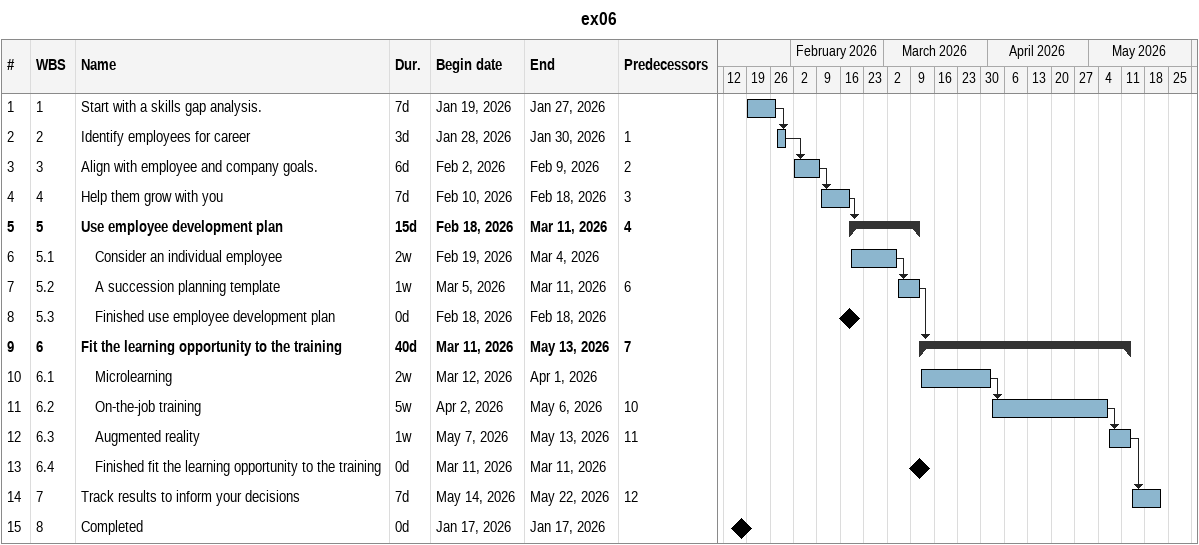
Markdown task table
ex06

| ID | WBS | Task | Duration | Start | Finish | Predecessors |
|---|---|---|---|---|---|---|
| 1 | 1 | Start with a skills gap analysis. | 7d | 2026-01-19 | 2026-01-27 |  |
| 2 | 2 | Identify employees for career | 3d | 2026-01-28 | 2026-01-30 | 1 |
| 3 | 3 | Align with employee and company goals. | 6d | 2026-02-02 | 2026-02-09 | 2 |
| 4 | 4 | Help them grow with you | 7d | 2026-02-10 | 2026-02-18 | 3 |
| 5 | 5 | **Use employee development plan** | 15d | 2026-02-18 | 2026-03-11 | 4 |
| 6 | 5.1 | Consider an individual employee | 2w | 2026-02-19 | 2026-03-04 |  |
| 7 | 5.2 | A succession planning template | 1w | 2026-03-05 | 2026-03-11 | 6 |
| 8 | 5.3 | Finished use employee development plan | 0d | 2026-02-18 | 2026-02-18 |  |
| 9 | 6 | **Fit the learning opportunity to the training** | 40d | 2026-03-11 | 2026-05-13 | 7 |
| 10 | 6.1 | Microlearning | 2w | 2026-03-12 | 2026-04-01 |  |
| 11 | 6.2 | On-the-job training | 5w | 2026-04-02 | 2026-05-06 | 10 |
| 12 | 6.3 | Augmented reality | 1w | 2026-05-07 | 2026-05-13 | 11 |
| 13 | 6.4 | Finished fit the learning opportunity to the training | 0d | 2026-03-11 | 2026-03-11 |  |
| 14 | 7 | Track results to inform your decisions | 7d | 2026-05-14 | 2026-05-22 | 12 |
| 15 | 8 | Completed | 0d | 2026-01-17 | 2026-01-17 |  |
